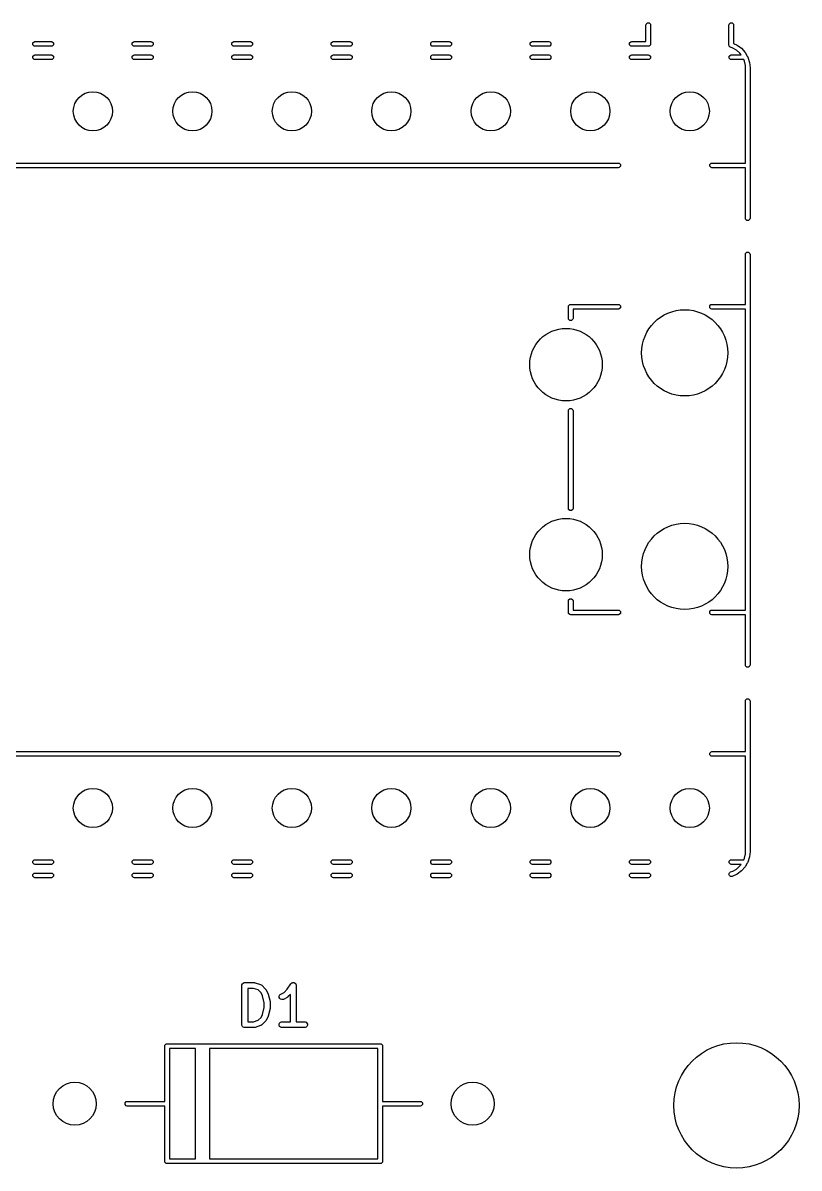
# Model space of a CAD drawing. Extents: x 90.4 to 161.7, y -143.1 to -81.8.
# Drawn here: x 140.83 to 160.65, y -141.37 to -112.15 of the extents above; entities that cross this region are included whole.
import ezdxf

# ---------------------------------------------------------------- set-up
doc = ezdxf.new("R2010")
doc.units = 0
doc.layers.add('BLACK', color=7, linetype='CONTINUOUS')

msp = doc.modelspace()

# ---------------------------------------------------------------- linework, layer by layer
at = {"layer": 'BLACK', "linetype": 'CONTINUOUS'}
for p, q in [((156.735761, -112.200939), (156.740328, -112.177978)), ((156.735761, -112.620939), (156.735761, -112.200939)), ((156.740328, -112.177978), (156.7728, -112.145506)), ((156.7728, -112.145506), (156.818722, -112.145506)), ((156.818722, -112.145506), (156.851194, -112.177978)), ((156.851194, -112.177978), (156.855761, -112.200939)), ((156.855761, -112.200939), (156.855761, -112.680939)), ((158.855761, -112.200939), (158.860328, -112.177978)), ((158.855761, -112.711263), (158.855761, -112.200939)), ((158.860328, -112.177978), (158.8928, -112.145506)), ((158.8928, -112.145506), (158.938722, -112.145506)), ((158.938722, -112.145506), (158.971194, -112.177978)), ((158.971194, -112.177978), (158.975761, -112.200939)), ((158.975761, -112.200939), (158.975761, -112.672761)), ((141.080328, -112.657978), (141.1128, -112.625506)), ((141.080328, -112.7039), (141.080328, -112.657978)), ((141.1128, -112.736372), (141.080328, -112.7039)), ((141.1128, -112.625506), (141.135761, -112.620939)), ((141.135761, -112.740939), (141.1128, -112.736372)), ((141.135761, -112.620939), (141.555761, -112.620939)), ((141.555761, -112.740939), (141.135761, -112.740939)), ((141.555761, -112.620939), (141.578722, -112.625506)), ((141.578722, -112.736372), (141.555761, -112.740939)), ((141.578722, -112.625506), (141.611194, -112.657978)), ((141.611194, -112.7039), (141.578722, -112.736372)), ((141.611194, -112.657978), (141.611194, -112.7039)), ((143.620328, -112.657978), (143.6528, -112.625506)), ((143.620328, -112.7039), (143.620328, -112.657978)), ((143.6528, -112.736372), (143.620328, -112.7039)), ((143.6528, -112.625506), (143.675761, -112.620939)), ((143.675761, -112.740939), (143.6528, -112.736372)), ((143.675761, -112.620939), (144.095761, -112.620939)), ((144.095761, -112.740939), (143.675761, -112.740939)), ((144.095761, -112.620939), (144.118722, -112.625506)), ((144.118722, -112.736372), (144.095761, -112.740939)), ((144.118722, -112.625506), (144.151194, -112.657978)), ((144.151194, -112.7039), (144.118722, -112.736372)), ((144.151194, -112.657978), (144.151194, -112.7039)), ((146.160328, -112.657978), (146.1928, -112.625506)), ((146.160328, -112.7039), (146.160328, -112.657978)), ((146.1928, -112.736372), (146.160328, -112.7039)), ((146.1928, -112.625506), (146.215761, -112.620939)), ((146.215761, -112.740939), (146.1928, -112.736372)), ((146.215761, -112.620939), (146.635761, -112.620939)), ((146.635761, -112.740939), (146.215761, -112.740939)), ((146.635761, -112.620939), (146.658722, -112.625506)), ((146.658722, -112.736372), (146.635761, -112.740939)), ((146.658722, -112.625506), (146.691194, -112.657978)), ((146.691194, -112.7039), (146.658722, -112.736372)), ((146.691194, -112.657978), (146.691194, -112.7039)), ((148.700328, -112.657978), (148.7328, -112.625506)), ((148.700328, -112.7039), (148.700328, -112.657978)), ((148.7328, -112.736372), (148.700328, -112.7039)), ((148.7328, -112.625506), (148.755761, -112.620939)), ((148.755761, -112.740939), (148.7328, -112.736372)), ((148.755761, -112.620939), (149.175761, -112.620939)), ((149.175761, -112.740939), (148.755761, -112.740939)), ((149.175761, -112.620939), (149.198722, -112.625506)), ((149.198722, -112.736372), (149.175761, -112.740939)), ((149.198722, -112.625506), (149.231194, -112.657978)), ((149.231194, -112.7039), (149.198722, -112.736372)), ((149.231194, -112.657978), (149.231194, -112.7039)), ((151.240328, -112.657978), (151.2728, -112.625506)), ((151.240328, -112.7039), (151.240328, -112.657978)), ((151.2728, -112.736372), (151.240328, -112.7039)), ((151.2728, -112.625506), (151.295761, -112.620939)), ((151.295761, -112.740939), (151.2728, -112.736372)), ((151.295761, -112.620939), (151.715761, -112.620939)), ((151.715761, -112.740939), (151.295761, -112.740939)), ((151.715761, -112.620939), (151.738722, -112.625506)), ((151.738722, -112.736372), (151.715761, -112.740939)), ((151.738722, -112.625506), (151.771194, -112.657978)), ((151.771194, -112.7039), (151.738722, -112.736372)), ((151.771194, -112.657978), (151.771194, -112.7039)), ((153.780328, -112.657978), (153.8128, -112.625506)), ((153.780328, -112.7039), (153.780328, -112.657978)), ((153.8128, -112.736372), (153.780328, -112.7039)), ((153.8128, -112.625506), (153.835761, -112.620939)), ((153.835761, -112.740939), (153.8128, -112.736372)), ((153.835761, -112.620939), (154.255761, -112.620939)), ((154.255761, -112.740939), (153.835761, -112.740939)), ((154.255761, -112.620939), (154.278722, -112.625506)), ((154.278722, -112.736372), (154.255761, -112.740939)), ((154.278722, -112.625506), (154.311194, -112.657978)), ((154.311194, -112.7039), (154.278722, -112.736372)), ((154.311194, -112.657978), (154.311194, -112.7039)), ((156.320328, -112.657978), (156.3528, -112.625506)), ((156.320328, -112.7039), (156.320328, -112.657978)), ((156.3528, -112.736372), (156.320328, -112.7039)), ((156.3528, -112.625506), (156.375761, -112.620939)), ((156.375761, -112.740939), (156.3528, -112.736372)), ((156.375761, -112.620939), (156.735761, -112.620939)), ((156.795761, -112.740939), (156.375761, -112.740939)), ((156.818722, -112.736372), (156.795761, -112.740939)), ((156.851194, -112.7039), (156.818722, -112.736372)), ((156.855761, -112.680939), (156.851194, -112.7039)), ((158.860328, -112.734224), (158.855761, -112.711263)), ((158.864572, -112.738468), (158.860328, -112.734224)), ((158.867127, -112.746402), (158.864572, -112.738468)), ((158.887092, -112.760988), (158.867127, -112.746402)), ((158.8928, -112.766696), (158.887092, -112.760988)), ((158.894905, -112.766696), (158.8928, -112.766696)), ((158.897069, -112.768277), (158.894905, -112.766696)), ((158.897069, -112.768278), (158.897069, -112.768277)), ((158.951894, -112.786238), (158.897069, -112.768278)), ((159.051693, -112.844148), (158.951894, -112.786238)), ((158.975761, -112.672761), (159.062014, -112.711413)), ((159.062014, -112.711413), (159.174941, -112.793796)), ((159.174941, -112.793796), (159.268319, -112.897816)), ((141.080328, -112.997978), (141.1128, -112.965506)), ((141.080328, -113.0439), (141.080328, -112.997978)), ((141.1128, -113.076372), (141.080328, -113.0439)), ((141.1128, -112.965506), (141.135761, -112.960939)), ((141.135761, -113.080939), (141.1128, -113.076372)), ((141.135761, -112.960939), (141.555761, -112.960939)), ((141.555761, -113.080939), (141.135761, -113.080939)), ((141.555761, -112.960939), (141.578722, -112.965506)), ((141.578722, -113.076372), (141.555761, -113.080939)), ((141.578722, -112.965506), (141.611194, -112.997978)), ((141.611194, -113.0439), (141.578722, -113.076372)), ((141.611194, -112.997978), (141.611194, -113.0439)), ((143.620328, -112.997978), (143.6528, -112.965506)), ((143.620328, -113.0439), (143.620328, -112.997978)), ((143.6528, -113.076372), (143.620328, -113.0439)), ((143.6528, -112.965506), (143.675761, -112.960939)), ((143.675761, -113.080939), (143.6528, -113.076372)), ((143.675761, -112.960939), (144.095761, -112.960939)), ((144.095761, -113.080939), (143.675761, -113.080939)), ((144.095761, -112.960939), (144.118722, -112.965506)), ((144.118722, -113.076372), (144.095761, -113.080939)), ((144.118722, -112.965506), (144.151194, -112.997978)), ((144.151194, -113.0439), (144.118722, -113.076372)), ((144.151194, -112.997978), (144.151194, -113.0439)), ((146.160328, -112.997978), (146.1928, -112.965506)), ((146.160328, -113.0439), (146.160328, -112.997978)), ((146.1928, -113.076372), (146.160328, -113.0439)), ((146.1928, -112.965506), (146.215761, -112.960939)), ((146.215761, -113.080939), (146.1928, -113.076372)), ((146.215761, -112.960939), (146.635761, -112.960939)), ((146.635761, -113.080939), (146.215761, -113.080939)), ((146.635761, -112.960939), (146.658722, -112.965506)), ((146.658722, -113.076372), (146.635761, -113.080939)), ((146.658722, -112.965506), (146.691194, -112.997978)), ((146.691194, -113.0439), (146.658722, -113.076372)), ((146.691194, -112.997978), (146.691194, -113.0439)), ((148.700328, -112.997978), (148.7328, -112.965506)), ((148.700328, -113.0439), (148.700328, -112.997978)), ((148.7328, -113.076372), (148.700328, -113.0439)), ((148.7328, -112.965506), (148.755761, -112.960939)), ((148.755761, -113.080939), (148.7328, -113.076372)), ((148.755761, -112.960939), (149.175761, -112.960939)), ((149.175761, -113.080939), (148.755761, -113.080939)), ((149.175761, -112.960939), (149.198722, -112.965506)), ((149.198722, -113.076372), (149.175761, -113.080939)), ((149.198722, -112.965506), (149.231194, -112.997978)), ((149.231194, -113.0439), (149.198722, -113.076372)), ((149.231194, -112.997978), (149.231194, -113.0439)), ((151.240328, -112.997978), (151.2728, -112.965506)), ((151.240328, -113.0439), (151.240328, -112.997978)), ((151.2728, -113.076372), (151.240328, -113.0439)), ((151.2728, -112.965506), (151.295761, -112.960939)), ((151.295761, -113.080939), (151.2728, -113.076372)), ((151.295761, -112.960939), (151.715761, -112.960939)), ((151.715761, -113.080939), (151.295761, -113.080939)), ((151.715761, -112.960939), (151.738722, -112.965506)), ((151.738722, -113.076372), (151.715761, -113.080939)), ((151.738722, -112.965506), (151.771194, -112.997978)), ((151.771194, -113.0439), (151.738722, -113.076372)), ((151.771194, -112.997978), (151.771194, -113.0439)), ((153.780328, -112.997978), (153.8128, -112.965506)), ((153.780328, -113.0439), (153.780328, -112.997978)), ((153.8128, -113.076372), (153.780328, -113.0439)), ((153.8128, -112.965506), (153.835761, -112.960939)), ((153.835761, -113.080939), (153.8128, -113.076372)), ((153.835761, -112.960939), (154.255761, -112.960939)), ((154.255761, -113.080939), (153.835761, -113.080939)), ((154.255761, -112.960939), (154.278722, -112.965506)), ((154.278722, -113.076372), (154.255761, -113.080939)), ((154.278722, -112.965506), (154.311194, -112.997978)), ((154.311194, -113.0439), (154.278722, -113.076372)), ((154.311194, -112.997978), (154.311194, -113.0439)), ((156.320328, -112.997978), (156.3528, -112.965506)), ((156.320328, -113.0439), (156.320328, -112.997978)), ((156.3528, -113.076372), (156.320328, -113.0439)), ((156.3528, -112.965506), (156.375761, -112.960939)), ((156.375761, -113.080939), (156.3528, -113.076372)), ((156.375761, -112.960939), (156.795761, -112.960939)), ((156.795761, -113.080939), (156.375761, -113.080939)), ((156.795761, -112.960939), (156.818722, -112.965506)), ((156.818722, -113.076372), (156.795761, -113.080939)), ((156.818722, -112.965506), (156.851194, -112.997978)), ((156.851194, -113.0439), (156.818722, -113.076372)), ((156.851194, -112.997978), (156.851194, -113.0439)), ((158.860265, -112.997978), (158.892737, -112.965506)), ((158.860265, -113.0439), (158.860265, -112.997978)), ((158.892737, -113.076372), (158.860265, -113.0439)), ((158.892737, -112.965506), (158.915698, -112.960939)), ((158.915698, -113.080939), (158.892737, -113.076372)), ((158.915698, -112.960939), (159.165883, -112.960939)), ((159.234331, -113.080939), (158.915698, -113.080939)), ((159.137307, -112.921503), (159.051693, -112.844148)), ((159.165883, -112.960939), (159.137307, -112.921503)), ((159.251854, -113.120382), (159.234331, -113.080939)), ((159.268319, -112.897816), (159.32304, -112.992824)), ((159.32304, -112.992824), (159.328194, -112.997978)), ((159.328194, -112.997978), (159.328194, -113.001772)), ((159.328194, -113.001772), (159.338085, -113.018945)), ((159.338085, -113.018945), (159.381202, -113.151913)), ((159.275803, -113.233253), (159.251854, -113.120382)), ((159.275761, -113.290939), (159.275796, -113.290762)), ((159.275761, -115.720939), (159.275761, -113.290939)), ((159.275796, -113.290762), (159.275803, -113.233253)), ((159.381202, -113.151913), (159.395796, -113.290933)), ((159.395761, -113.290933), (159.39576, -113.290935)), ((159.39576, -113.290935), (159.395761, -113.290939)), ((159.395796, -113.290933), (159.395761, -113.290933)), ((159.395761, -113.290939), (159.395761, -115.780939)), ((111.422241, -115.720939), (156.029281, -115.720939)), ((156.029281, -115.720939), (156.052242, -115.725506)), ((156.052242, -115.725506), (156.084714, -115.757978)), ((158.366808, -115.757978), (158.39928, -115.725506)), ((158.39928, -115.725506), (158.422241, -115.720939)), ((158.422241, -115.720939), (159.275761, -115.720939)), ((156.029281, -115.840939), (111.422241, -115.840939)), ((156.052242, -115.836372), (156.029281, -115.840939)), ((156.084714, -115.8039), (156.052242, -115.836372)), ((156.084714, -115.757978), (156.084714, -115.8039)), ((158.366808, -115.8039), (158.366808, -115.757978)), ((158.39928, -115.836372), (158.366808, -115.8039)), ((158.422241, -115.840939), (158.39928, -115.836372)), ((159.275761, -115.840939), (158.422241, -115.840939)), ((159.275761, -117.128879), (159.275761, -115.840939)), ((159.395761, -115.780939), (159.395761, -117.128879)), ((159.280328, -117.15184), (159.275761, -117.128879)), ((159.3128, -117.184312), (159.280328, -117.15184)), ((159.358722, -117.184312), (159.3128, -117.184312)), ((159.391194, -117.15184), (159.358722, -117.184312)), ((159.395761, -117.128879), (159.391194, -117.15184)), ((159.275761, -118.053), (159.280328, -118.030039)), ((159.275761, -119.055939), (159.275761, -118.053)), ((159.280328, -118.030039), (159.3128, -117.997567)), ((159.3128, -117.997567), (159.358722, -117.997567)), ((159.358722, -117.997567), (159.391194, -118.030039)), ((159.391194, -118.030039), (159.395761, -118.053)), ((159.395761, -118.053), (159.395761, -119.055939)), ((159.275761, -119.330939), (159.275761, -119.055939)), ((159.395761, -119.055939), (159.395761, -127.525939)), ((154.755761, -119.390939), (154.760328, -119.367978)), ((154.755761, -119.687029), (154.755761, -119.390939)), ((154.760328, -119.367978), (154.7928, -119.335506)), ((154.7928, -119.335506), (154.815761, -119.330939)), ((154.815761, -119.330939), (156.031761, -119.330939)), ((156.031761, -119.450939), (154.875761, -119.450939)), ((154.875761, -119.450939), (154.875761, -119.687029)), ((156.031761, -119.330939), (156.054722, -119.335506)), ((156.054722, -119.446372), (156.031761, -119.450939)), ((156.054722, -119.335506), (156.087194, -119.367978)), ((156.087194, -119.4139), (156.054722, -119.446372)), ((156.087194, -119.367978), (156.087194, -119.4139)), ((158.364328, -119.367978), (158.3968, -119.335506)), ((158.364328, -119.4139), (158.364328, -119.367978)), ((158.3968, -119.446372), (158.364328, -119.4139)), ((158.3968, -119.335506), (158.419761, -119.330939)), ((158.419761, -119.450939), (158.3968, -119.446372)), ((158.419761, -119.330939), (159.275761, -119.330939)), ((159.275761, -119.450939), (158.419761, -119.450939)), ((159.275761, -127.130939), (159.275761, -119.450939)), ((154.760328, -119.70999), (154.755761, -119.687029)), ((154.7928, -119.742462), (154.760328, -119.70999)), ((154.838722, -119.742462), (154.7928, -119.742462)), ((154.871194, -119.70999), (154.838722, -119.742462)), ((154.875761, -119.687029), (154.871194, -119.70999)), ((154.755761, -122.044849), (154.760328, -122.021888)), ((154.755761, -124.537029), (154.755761, -122.044849)), ((154.760328, -122.021888), (154.7928, -121.989416)), ((154.7928, -121.989416), (154.838722, -121.989416)), ((154.838722, -121.989416), (154.871194, -122.021888)), ((154.871194, -122.021888), (154.875761, -122.044849)), ((154.875761, -122.044849), (154.875761, -124.537029)), ((154.760328, -124.55999), (154.755761, -124.537029)), ((154.7928, -124.592462), (154.760328, -124.55999)), ((154.838722, -124.592462), (154.7928, -124.592462)), ((154.871194, -124.55999), (154.838722, -124.592462)), ((154.875761, -124.537029), (154.871194, -124.55999)), ((154.755761, -126.894849), (154.760328, -126.871888)), ((154.755761, -127.190939), (154.755761, -126.894849)), ((154.760328, -126.871888), (154.7928, -126.839416)), ((154.7928, -126.839416), (154.838722, -126.839416)), ((154.838722, -126.839416), (154.871194, -126.871888)), ((154.871194, -126.871888), (154.875761, -126.894849)), ((154.875761, -126.894849), (154.875761, -127.130939)), ((154.760328, -127.2139), (154.755761, -127.190939)), ((154.7928, -127.246372), (154.760328, -127.2139)), ((154.815761, -127.250939), (154.7928, -127.246372)), ((156.031761, -127.250939), (154.815761, -127.250939)), ((154.875761, -127.130939), (156.031761, -127.130939)), ((156.031761, -127.130939), (156.054722, -127.135506)), ((156.054722, -127.246372), (156.031761, -127.250939)), ((156.054722, -127.135506), (156.087194, -127.167978)), ((156.087194, -127.2139), (156.054722, -127.246372)), ((156.087194, -127.167978), (156.087194, -127.2139)), ((158.364328, -127.167978), (158.3968, -127.135506)), ((158.364328, -127.2139), (158.364328, -127.167978)), ((158.3968, -127.246372), (158.364328, -127.2139)), ((158.3968, -127.135506), (158.419761, -127.130939)), ((158.419761, -127.250939), (158.3968, -127.246372)), ((158.419761, -127.130939), (159.275761, -127.130939)), ((159.275761, -127.250939), (158.419761, -127.250939)), ((159.275761, -127.525939), (159.275761, -127.250939)), ((159.275761, -128.528878), (159.275761, -127.525939)), ((159.395761, -127.525939), (159.395761, -128.528878)), ((159.280328, -128.551839), (159.275761, -128.528878)), ((159.3128, -128.584311), (159.280328, -128.551839)), ((159.358722, -128.584311), (159.3128, -128.584311)), ((159.391194, -128.551839), (159.358722, -128.584311)), ((159.395761, -128.528878), (159.391194, -128.551839)), ((159.275761, -129.453), (159.280328, -129.430039)), ((159.275761, -130.740939), (159.275761, -129.453)), ((159.280328, -129.430039), (159.3128, -129.397567)), ((159.3128, -129.397567), (159.358722, -129.397567)), ((159.358722, -129.397567), (159.391194, -129.430039)), ((159.391194, -129.430039), (159.395761, -129.453)), ((159.395761, -129.453), (159.395761, -130.800939)), ((111.422241, -130.740939), (156.029281, -130.740939)), ((156.029281, -130.860939), (111.422241, -130.860939)), ((156.029281, -130.740939), (156.052242, -130.745506)), ((156.052242, -130.856372), (156.029281, -130.860939)), ((156.052242, -130.745506), (156.084714, -130.777978)), ((156.084714, -130.8239), (156.052242, -130.856372)), ((156.084714, -130.777978), (156.084714, -130.8239)), ((158.366808, -130.777978), (158.39928, -130.745506)), ((158.366808, -130.8239), (158.366808, -130.777978)), ((158.39928, -130.856372), (158.366808, -130.8239)), ((158.39928, -130.745506), (158.422241, -130.740939)), ((158.422241, -130.860939), (158.39928, -130.856372)), ((158.422241, -130.740939), (159.275761, -130.740939)), ((159.275761, -130.860939), (158.422241, -130.860939)), ((159.275761, -133.290935), (159.275761, -130.860939)), ((159.395761, -130.800939), (159.395761, -133.290939)), ((141.080328, -133.537978), (141.1128, -133.505506)), ((141.080328, -133.5839), (141.080328, -133.537978)), ((141.1128, -133.505506), (141.135761, -133.500939)), ((141.135761, -133.500939), (141.555761, -133.500939)), ((141.555761, -133.500939), (141.578722, -133.505506)), ((141.578722, -133.505506), (141.611194, -133.537978)), ((141.611194, -133.537978), (141.611194, -133.5839)), ((143.620328, -133.537978), (143.6528, -133.505506)), ((143.620328, -133.5839), (143.620328, -133.537978)), ((143.6528, -133.505506), (143.675761, -133.500939)), ((143.675761, -133.500939), (144.095761, -133.500939)), ((144.095761, -133.500939), (144.118722, -133.505506)), ((144.118722, -133.505506), (144.151194, -133.537978)), ((144.151194, -133.537978), (144.151194, -133.5839)), ((146.160328, -133.537978), (146.1928, -133.505506)), ((146.160328, -133.5839), (146.160328, -133.537978)), ((146.1928, -133.505506), (146.215761, -133.500939)), ((146.215761, -133.500939), (146.635761, -133.500939)), ((146.635761, -133.500939), (146.658722, -133.505506)), ((146.658722, -133.505506), (146.691194, -133.537978)), ((146.691194, -133.537978), (146.691194, -133.5839)), ((148.700328, -133.537978), (148.7328, -133.505506)), ((148.700328, -133.5839), (148.700328, -133.537978)), ((148.7328, -133.505506), (148.755761, -133.500939)), ((148.755761, -133.500939), (149.175761, -133.500939)), ((149.175761, -133.500939), (149.198722, -133.505506)), ((149.198722, -133.505506), (149.231194, -133.537978)), ((149.231194, -133.537978), (149.231194, -133.5839)), ((151.240328, -133.537978), (151.2728, -133.505506)), ((151.240328, -133.5839), (151.240328, -133.537978)), ((151.2728, -133.505506), (151.295761, -133.500939)), ((151.295761, -133.500939), (151.715761, -133.500939)), ((151.715761, -133.500939), (151.738722, -133.505506)), ((151.738722, -133.505506), (151.771194, -133.537978)), ((151.771194, -133.537978), (151.771194, -133.5839)), ((153.780328, -133.537978), (153.8128, -133.505506)), ((153.780328, -133.5839), (153.780328, -133.537978)), ((153.8128, -133.505506), (153.835761, -133.500939)), ((153.835761, -133.500939), (154.255761, -133.500939)), ((154.255761, -133.500939), (154.278722, -133.505506)), ((154.278722, -133.505506), (154.311194, -133.537978)), ((154.311194, -133.537978), (154.311194, -133.5839)), ((156.320328, -133.537978), (156.3528, -133.505506)), ((156.320328, -133.5839), (156.320328, -133.537978)), ((156.3528, -133.505506), (156.375761, -133.500939)), ((156.375761, -133.500939), (156.795761, -133.500939)), ((156.795761, -133.500939), (156.818722, -133.505506)), ((156.818722, -133.505506), (156.851194, -133.537978)), ((156.851194, -133.537978), (156.851194, -133.5839)), ((158.860265, -133.537978), (158.892737, -133.505506)), ((158.860265, -133.5839), (158.860265, -133.537978)), ((158.892737, -133.505506), (158.915698, -133.500939)), ((158.915698, -133.500939), (159.234292, -133.500939)), ((159.234292, -133.500939), (159.251819, -133.461493)), ((159.251819, -133.461493), (159.275769, -133.348626)), ((159.275769, -133.348626), (159.275761, -133.290935)), ((159.381169, -133.429966), (159.338046, -133.562935)), ((159.395761, -133.290943), (159.381169, -133.429966)), ((159.395761, -133.290939), (159.39576, -133.290941)), ((159.39576, -133.290941), (159.395761, -133.290943)), ((141.1128, -133.616372), (141.080328, -133.5839)), ((141.080328, -133.877978), (141.1128, -133.845506)), ((141.135761, -133.620939), (141.1128, -133.616372)), ((141.1128, -133.845506), (141.135761, -133.840939)), ((141.555761, -133.620939), (141.135761, -133.620939)), ((141.135761, -133.840939), (141.555761, -133.840939)), ((141.578722, -133.616372), (141.555761, -133.620939)), ((141.555761, -133.840939), (141.578722, -133.845506)), ((141.611194, -133.5839), (141.578722, -133.616372)), ((141.578722, -133.845506), (141.611194, -133.877978)), ((143.6528, -133.616372), (143.620328, -133.5839)), ((143.620328, -133.877978), (143.6528, -133.845506)), ((143.675761, -133.620939), (143.6528, -133.616372)), ((143.6528, -133.845506), (143.675761, -133.840939)), ((144.095761, -133.620939), (143.675761, -133.620939)), ((143.675761, -133.840939), (144.095761, -133.840939)), ((144.118722, -133.616372), (144.095761, -133.620939)), ((144.095761, -133.840939), (144.118722, -133.845506)), ((144.151194, -133.5839), (144.118722, -133.616372)), ((144.118722, -133.845506), (144.151194, -133.877978)), ((146.1928, -133.616372), (146.160328, -133.5839)), ((146.160328, -133.877978), (146.1928, -133.845506)), ((146.215761, -133.620939), (146.1928, -133.616372)), ((146.1928, -133.845506), (146.215761, -133.840939)), ((146.635761, -133.620939), (146.215761, -133.620939)), ((146.215761, -133.840939), (146.635761, -133.840939)), ((146.658722, -133.616372), (146.635761, -133.620939)), ((146.635761, -133.840939), (146.658722, -133.845506)), ((146.691194, -133.5839), (146.658722, -133.616372)), ((146.658722, -133.845506), (146.691194, -133.877978)), ((148.7328, -133.616372), (148.700328, -133.5839)), ((148.700328, -133.877978), (148.7328, -133.845506)), ((148.755761, -133.620939), (148.7328, -133.616372)), ((148.7328, -133.845506), (148.755761, -133.840939)), ((149.175761, -133.620939), (148.755761, -133.620939)), ((148.755761, -133.840939), (149.175761, -133.840939)), ((149.198722, -133.616372), (149.175761, -133.620939)), ((149.175761, -133.840939), (149.198722, -133.845506)), ((149.231194, -133.5839), (149.198722, -133.616372)), ((149.198722, -133.845506), (149.231194, -133.877978)), ((151.2728, -133.616372), (151.240328, -133.5839)), ((151.240328, -133.877978), (151.2728, -133.845506)), ((151.295761, -133.620939), (151.2728, -133.616372)), ((151.2728, -133.845506), (151.295761, -133.840939)), ((151.715761, -133.620939), (151.295761, -133.620939)), ((151.295761, -133.840939), (151.715761, -133.840939)), ((151.738722, -133.616372), (151.715761, -133.620939)), ((151.715761, -133.840939), (151.738722, -133.845506)), ((151.771194, -133.5839), (151.738722, -133.616372)), ((151.738722, -133.845506), (151.771194, -133.877978)), ((153.8128, -133.616372), (153.780328, -133.5839)), ((153.780328, -133.877978), (153.8128, -133.845506)), ((153.835761, -133.620939), (153.8128, -133.616372)), ((153.8128, -133.845506), (153.835761, -133.840939)), ((154.255761, -133.620939), (153.835761, -133.620939)), ((153.835761, -133.840939), (154.255761, -133.840939)), ((154.278722, -133.616372), (154.255761, -133.620939)), ((154.255761, -133.840939), (154.278722, -133.845506)), ((154.311194, -133.5839), (154.278722, -133.616372)), ((154.278722, -133.845506), (154.311194, -133.877978)), ((156.3528, -133.616372), (156.320328, -133.5839)), ((156.320328, -133.877978), (156.3528, -133.845506)), ((156.375761, -133.620939), (156.3528, -133.616372)), ((156.3528, -133.845506), (156.375761, -133.840939)), ((156.795761, -133.620939), (156.375761, -133.620939)), ((156.375761, -133.840939), (156.795761, -133.840939)), ((156.818722, -133.616372), (156.795761, -133.620939)), ((156.795761, -133.840939), (156.818722, -133.845506)), ((156.851194, -133.5839), (156.818722, -133.616372)), ((156.818722, -133.845506), (156.851194, -133.877978)), ((158.855698, -133.870759), (158.867073, -133.835464)), ((158.892737, -133.616372), (158.860265, -133.5839)), ((158.867073, -133.835464), (158.89702, -133.813596)), ((158.915698, -133.620939), (158.892737, -133.616372)), ((158.897, -133.813535), (158.951828, -133.795587)), ((158.89702, -133.813596), (158.897, -133.813535)), ((159.165829, -133.620939), (158.915698, -133.620939)), ((158.951828, -133.795587), (159.051636, -133.737699)), ((159.051636, -133.737699), (159.137259, -133.660359)), ((159.174876, -133.788071), (159.061932, -133.870437)), ((159.137259, -133.660359), (159.165829, -133.620939)), ((159.268269, -133.684061), (159.174876, -133.788071)), ((159.322944, -133.589149), (159.268269, -133.684061)), ((159.328194, -133.5839), (159.322944, -133.589149)), ((159.338046, -133.562935), (159.328194, -133.580037)), ((159.328194, -133.580037), (159.328194, -133.5839)), ((141.080328, -133.9239), (141.080328, -133.877978)), ((141.1128, -133.956372), (141.080328, -133.9239)), ((141.135761, -133.960939), (141.1128, -133.956372)), ((141.555761, -133.960939), (141.135761, -133.960939)), ((141.578722, -133.956372), (141.555761, -133.960939)), ((141.611194, -133.9239), (141.578722, -133.956372)), ((141.611194, -133.877978), (141.611194, -133.9239)), ((143.620328, -133.9239), (143.620328, -133.877978)), ((143.6528, -133.956372), (143.620328, -133.9239)), ((143.675761, -133.960939), (143.6528, -133.956372)), ((144.095761, -133.960939), (143.675761, -133.960939)), ((144.118722, -133.956372), (144.095761, -133.960939)), ((144.151194, -133.9239), (144.118722, -133.956372)), ((144.151194, -133.877978), (144.151194, -133.9239)), ((146.160328, -133.9239), (146.160328, -133.877978)), ((146.1928, -133.956372), (146.160328, -133.9239)), ((146.215761, -133.960939), (146.1928, -133.956372)), ((146.635761, -133.960939), (146.215761, -133.960939)), ((146.658722, -133.956372), (146.635761, -133.960939)), ((146.691194, -133.9239), (146.658722, -133.956372)), ((146.691194, -133.877978), (146.691194, -133.9239)), ((148.700328, -133.9239), (148.700328, -133.877978)), ((148.7328, -133.956372), (148.700328, -133.9239)), ((148.755761, -133.960939), (148.7328, -133.956372)), ((149.175761, -133.960939), (148.755761, -133.960939)), ((149.198722, -133.956372), (149.175761, -133.960939)), ((149.231194, -133.9239), (149.198722, -133.956372)), ((149.231194, -133.877978), (149.231194, -133.9239)), ((151.240328, -133.9239), (151.240328, -133.877978)), ((151.2728, -133.956372), (151.240328, -133.9239)), ((151.295761, -133.960939), (151.2728, -133.956372)), ((151.715761, -133.960939), (151.295761, -133.960939)), ((151.738722, -133.956372), (151.715761, -133.960939)), ((151.771194, -133.9239), (151.738722, -133.956372)), ((151.771194, -133.877978), (151.771194, -133.9239)), ((153.780328, -133.9239), (153.780328, -133.877978)), ((153.8128, -133.956372), (153.780328, -133.9239)), ((153.835761, -133.960939), (153.8128, -133.956372)), ((154.255761, -133.960939), (153.835761, -133.960939)), ((154.278722, -133.956372), (154.255761, -133.960939)), ((154.311194, -133.9239), (154.278722, -133.956372)), ((154.311194, -133.877978), (154.311194, -133.9239)), ((156.320328, -133.9239), (156.320328, -133.877978)), ((156.3528, -133.956372), (156.320328, -133.9239)), ((156.375761, -133.960939), (156.3528, -133.956372)), ((156.795761, -133.960939), (156.375761, -133.960939)), ((156.818722, -133.956372), (156.795761, -133.960939)), ((156.851194, -133.9239), (156.818722, -133.956372)), ((156.851194, -133.877978), (156.851194, -133.9239)), ((158.867242, -133.905998), (158.855698, -133.870759)), ((158.897294, -133.927723), (158.867242, -133.905998)), ((158.934376, -133.927634), (158.897294, -133.927723)), ((159.061932, -133.870437), (158.934356, -133.927573)), ((158.934356, -133.927573), (158.934376, -133.927634)), ((146.418357, -136.711395), (146.419798, -136.696763)), ((146.418357, -137.711395), (146.418357, -136.711395)), ((146.419798, -136.696763), (146.430997, -136.669727)), ((146.430997, -136.669727), (146.451689, -136.649035)), ((146.451689, -136.649035), (146.478725, -136.637836)), ((146.478725, -136.637836), (146.493357, -136.636395)), ((146.493357, -136.636395), (146.731452, -136.636395)), ((146.731452, -136.636395), (146.738857, -136.637124)), ((146.738857, -136.637124), (146.740832, -136.636984)), ((146.740832, -136.636984), (146.743429, -136.637574)), ((146.743429, -136.637574), (146.746084, -136.637836)), ((146.746084, -136.637836), (146.747915, -136.638594)), ((146.747915, -136.638594), (146.755169, -136.640244)), ((146.755169, -136.640244), (146.898026, -136.687863)), ((146.898026, -136.687863), (146.911451, -136.693857)), ((146.911451, -136.693857), (146.913486, -136.695622)), ((146.913486, -136.695622), (146.915977, -136.696654)), ((146.915977, -136.696654), (146.927342, -136.705981)), ((146.927342, -136.705981), (147.02258, -136.801219)), ((147.577928, -136.806472), (147.669048, -136.669792)), ((147.669048, -136.669792), (147.669082, -136.669749)), ((147.669082, -136.669749), (147.669092, -136.669727)), ((147.669092, -136.669727), (147.669143, -136.669675)), ((147.669143, -136.669675), (147.678364, -136.658417)), ((147.678364, -136.658417), (147.684533, -136.654285)), ((147.684533, -136.654285), (147.689784, -136.649035)), ((147.689784, -136.649035), (147.696573, -136.646222)), ((147.696573, -136.646222), (147.702679, -136.642134)), ((147.702679, -136.642134), (147.709959, -136.640677)), ((147.709959, -136.640677), (147.71682, -136.637836)), ((147.71682, -136.637836), (147.724168, -136.637836)), ((147.724168, -136.637836), (147.731373, -136.636395)), ((147.731373, -136.636395), (147.738657, -136.637836)), ((147.738657, -136.637836), (147.746084, -136.637836)), ((147.746084, -136.637836), (147.752872, -136.640648)), ((147.752872, -136.640648), (147.760081, -136.642074)), ((147.760081, -136.642074), (147.76626, -136.646193)), ((147.76626, -136.646193), (147.77312, -136.649035)), ((147.77312, -136.649035), (147.778313, -136.654228)), ((147.778313, -136.654228), (147.78443, -136.658306)), ((147.78443, -136.658306), (147.788563, -136.664478)), ((147.788563, -136.664478), (147.793812, -136.669727)), ((147.793812, -136.669727), (147.796623, -136.676514)), ((147.796623, -136.676514), (147.800713, -136.682621)), ((147.800713, -136.682621), (147.802169, -136.689902)), ((147.802169, -136.689902), (147.805011, -136.696763)), ((147.805011, -136.696763), (147.806436, -136.711239)), ((147.806436, -136.711239), (147.806452, -136.711316)), ((147.806452, -136.711316), (147.806446, -136.711342)), ((147.806446, -136.711342), (147.806452, -136.711395)), ((147.806452, -136.711395), (147.806452, -137.636395)), ((146.719282, -136.786395), (146.568357, -136.786395)), ((146.568357, -136.786395), (146.568357, -137.636395)), ((146.833795, -136.824566), (146.719282, -136.786395)), ((146.907908, -136.898679), (146.833795, -136.824566)), ((146.946401, -136.975666), (146.907908, -136.898679)), ((146.989785, -137.1492), (146.946401, -136.975666)), ((147.02258, -136.801219), (147.0273, -136.806969)), ((147.0273, -136.806969), (147.028797, -136.808268)), ((147.028797, -136.808268), (147.030216, -136.810522)), ((147.030216, -136.810522), (147.031908, -136.812584)), ((147.031908, -136.812584), (147.032666, -136.814416)), ((147.032666, -136.814416), (147.036629, -136.820711)), ((147.036629, -136.820711), (147.084248, -136.915949)), ((147.084248, -136.915949), (147.084657, -136.917018)), ((147.084657, -136.917018), (147.08498, -136.917454)), ((147.08498, -136.917454), (147.087166, -136.923573)), ((147.087166, -136.923573), (147.089503, -136.92968)), ((147.089503, -136.92968), (147.089541, -136.93022)), ((147.089541, -136.93022), (147.089927, -136.9313)), ((147.089927, -136.9313), (147.137546, -137.121776)), ((147.371327, -136.987728), (147.380581, -136.959967)), ((147.373401, -137.016918), (147.371327, -136.987728)), ((147.386488, -137.043093), (147.373401, -137.016918)), ((147.380581, -136.959967), (147.399754, -136.937859)), ((147.408596, -137.062266), (147.386488, -137.043093)), ((147.399754, -136.937859), (147.412197, -136.930027)), ((147.436357, -137.07152), (147.408596, -137.062266)), ((147.412197, -136.930027), (147.496549, -136.887851)), ((147.574517, -137.016572), (147.479279, -137.064191)), ((147.496549, -136.887851), (147.577928, -136.806472)), ((147.580816, -137.012607), (147.574517, -137.016572)), ((147.582644, -137.01185), (147.580816, -137.012607)), ((147.5847, -137.010161), (147.582644, -137.01185)), ((147.58696, -137.00874), (147.5847, -137.010161)), ((147.588259, -137.007241), (147.58696, -137.00874)), ((147.594009, -137.002523), (147.588259, -137.007241)), ((147.656452, -136.94008), (147.594009, -137.002523)), ((147.656452, -137.636395), (147.656452, -136.94008)), ((146.946401, -137.447123), (146.989785, -137.273589)), ((146.989785, -137.273589), (146.989785, -137.1492)), ((147.137546, -137.301013), (147.089927, -137.491489)), ((147.137546, -137.121776), (147.137921, -137.124312)), ((147.137921, -137.298476), (147.137546, -137.301013)), ((147.137921, -137.124312), (147.138344, -137.125334)), ((147.138344, -137.297455), (147.137921, -137.298476)), ((147.138344, -137.125334), (147.138886, -137.130846)), ((147.138886, -137.291942), (147.138344, -137.297455)), ((147.138886, -137.130846), (147.139696, -137.13632)), ((147.139696, -137.286469), (147.138886, -137.291942)), ((147.139696, -137.13632), (147.139533, -137.137412)), ((147.139533, -137.137412), (147.139785, -137.139966)), ((147.139785, -137.282823), (147.139533, -137.285376)), ((147.139533, -137.285376), (147.139696, -137.286469)), ((147.139785, -137.139966), (147.139785, -137.282823)), ((147.465547, -137.069446), (147.436357, -137.07152)), ((147.479279, -137.064191), (147.465547, -137.069446)), ((146.568357, -137.636395), (146.719282, -137.636395)), ((146.719282, -137.636395), (146.833795, -137.598223)), ((146.833795, -137.598223), (146.907907, -137.52411)), ((146.907907, -137.52411), (146.946401, -137.447123)), ((147.022581, -137.621569), (146.927342, -137.716809)), ((147.027298, -137.61582), (147.022581, -137.621569)), ((147.028797, -137.614521), (147.027298, -137.61582)), ((147.030218, -137.612262), (147.028797, -137.614521)), ((147.031908, -137.610204), (147.030218, -137.612262)), ((147.032665, -137.608374), (147.031908, -137.610204)), ((147.036629, -137.602078), (147.032665, -137.608374)), ((147.084248, -137.50684), (147.036629, -137.602078)), ((147.084657, -137.50577), (147.084248, -137.50684)), ((147.08498, -137.505335), (147.084657, -137.50577)), ((147.087172, -137.499198), (147.08498, -137.505335)), ((147.089503, -137.493109), (147.087172, -137.499198)), ((147.089541, -137.492568), (147.089503, -137.493109)), ((147.089927, -137.491489), (147.089541, -137.492568)), ((147.40407, -137.649035), (147.431106, -137.637836)), ((147.431106, -137.637836), (147.445738, -137.636395)), ((147.445738, -137.636395), (147.656452, -137.636395)), ((147.806452, -137.636395), (148.017166, -137.636395)), ((148.017166, -137.636395), (148.031798, -137.637836)), ((148.031798, -137.637836), (148.058834, -137.649035)), ((146.419798, -137.726027), (146.418357, -137.711395)), ((146.430997, -137.753063), (146.419798, -137.726027)), ((146.451689, -137.773755), (146.430997, -137.753063)), ((146.478725, -137.784954), (146.451689, -137.773755)), ((146.493357, -137.786395), (146.478725, -137.784954)), ((146.731452, -137.786395), (146.493357, -137.786395)), ((146.738857, -137.785665), (146.731452, -137.786395)), ((146.740832, -137.785806), (146.738857, -137.785665)), ((146.743429, -137.785215), (146.740832, -137.785806)), ((146.746084, -137.784954), (146.743429, -137.785215)), ((146.747915, -137.784195), (146.746084, -137.784954)), ((146.755169, -137.782546), (146.747915, -137.784195)), ((146.898026, -137.734927), (146.755169, -137.782546)), ((146.911451, -137.728933), (146.898026, -137.734927)), ((146.913486, -137.727167), (146.911451, -137.728933)), ((146.915977, -137.726136), (146.913486, -137.727167)), ((146.927342, -137.716809), (146.915977, -137.726136)), ((147.372179, -137.696763), (147.383378, -137.669727)), ((147.372179, -137.726027), (147.372179, -137.696763)), ((147.383378, -137.753063), (147.372179, -137.726027)), ((147.383378, -137.669727), (147.40407, -137.649035)), ((147.40407, -137.773755), (147.383378, -137.753063)), ((147.431106, -137.784954), (147.40407, -137.773755)), ((147.445738, -137.786395), (147.431106, -137.784954)), ((148.017166, -137.786395), (147.445738, -137.786395)), ((148.031798, -137.784954), (148.017166, -137.786395)), ((148.058834, -137.773755), (148.031798, -137.784954)), ((148.058834, -137.649035), (148.079526, -137.669727)), ((148.079526, -137.753063), (148.058834, -137.773755)), ((148.079526, -137.669727), (148.090725, -137.696763)), ((148.090725, -137.726027), (148.079526, -137.753063)), ((148.090725, -137.696763), (148.090725, -137.726027)), ((144.456019, -138.233615), (144.488491, -138.201143)), ((144.488491, -138.201143), (144.511452, -138.196576)), ((144.511452, -138.196576), (149.951452, -138.196576)), ((149.951452, -138.196576), (149.974413, -138.201143)), ((149.974413, -138.201143), (150.006885, -138.233615)), ((144.451452, -138.256576), (144.456019, -138.233615)), ((144.451452, -139.666576), (144.451452, -138.256576)), ((144.571452, -138.316576), (144.571452, -141.136576)), ((145.231452, -138.316576), (144.571452, -138.316576)), ((145.231452, -141.136576), (145.231452, -138.316576)), ((145.591452, -138.316576), (145.591452, -141.136576)), ((149.891452, -138.316576), (145.591452, -138.316576)), ((149.891452, -141.136576), (149.891452, -138.316576)), ((150.006885, -138.233615), (150.011452, -138.256576)), ((150.011452, -138.256576), (150.011452, -139.666576)), ((143.436019, -139.703615), (143.468491, -139.671143)), ((143.468491, -139.671143), (143.491452, -139.666576)), ((143.491452, -139.666576), (144.451452, -139.666576)), ((150.011452, -139.666576), (150.971452, -139.666576)), ((150.971452, -139.666576), (150.994413, -139.671143)), ((150.994413, -139.671143), (151.026885, -139.703615)), ((143.436019, -139.749537), (143.436019, -139.703615)), ((143.468491, -139.782009), (143.436019, -139.749537)), ((143.491452, -139.786576), (143.468491, -139.782009)), ((144.451452, -139.786576), (143.491452, -139.786576)), ((144.451452, -141.196576), (144.451452, -139.786576)), ((150.971452, -139.786576), (150.011452, -139.786576)), ((150.011452, -139.786576), (150.011452, -141.196576)), ((150.994413, -139.782009), (150.971452, -139.786576)), ((151.026885, -139.749537), (150.994413, -139.782009)), ((151.026885, -139.703615), (151.026885, -139.749537)), ((144.571452, -141.136576), (145.231452, -141.136576)), ((145.591452, -141.136576), (149.891452, -141.136576)), ((144.456019, -141.219537), (144.451452, -141.196576)), ((144.488491, -141.252009), (144.456019, -141.219537)), ((144.511452, -141.256576), (144.488491, -141.252009)), ((149.951452, -141.256576), (144.511452, -141.256576)), ((149.974413, -141.252009), (149.951452, -141.256576)), ((150.006885, -141.219537), (149.974413, -141.252009)), ((150.011452, -141.196576), (150.006885, -141.219537))]:
    msp.add_line(p, q, dxfattribs=at)
at = {"layer": 'BLACK'}
for centre, radius in [((142.615761, -114.400939), 0.5), ((142.615761, -114.400939), 0.5), ((145.155761, -114.400939), 0.5), ((145.155761, -114.400939), 0.5), ((147.695761, -114.400939), 0.5), ((147.695761, -114.400939), 0.5), ((150.235761, -114.400939), 0.5), ((150.235761, -114.400939), 0.5), ((152.775761, -114.400939), 0.5), ((152.775761, -114.400939), 0.5), ((155.315761, -114.400939), 0.5), ((155.315761, -114.400939), 0.5), ((157.855761, -114.400939), 0.5), ((157.855761, -114.400939), 0.5), ((157.725761, -120.565939), 1.1), ((157.725761, -120.565939), 1.099999), ((154.695761, -120.865939), 0.925), ((154.695761, -120.865939), 0.924999), ((154.695761, -125.715939), 0.925), ((154.695761, -125.715939), 0.924999), ((157.725761, -126.015939), 1.1), ((157.725761, -126.015939), 1.099999), ((142.615761, -132.180939), 0.5), ((142.615761, -132.180939), 0.5), ((145.155761, -132.180939), 0.5), ((145.155761, -132.180939), 0.5), ((147.695761, -132.180939), 0.5), ((147.695761, -132.180939), 0.5), ((150.235761, -132.180939), 0.5), ((150.235761, -132.180939), 0.5), ((152.775761, -132.180939), 0.5), ((152.775761, -132.180939), 0.5), ((155.315761, -132.180939), 0.5), ((155.315761, -132.180939), 0.5), ((157.855761, -132.180939), 0.5), ((157.855761, -132.180939), 0.5), ((159.046628, -139.770272), 1.6), ((159.046628, -139.770272), 1.599999), ((142.151452, -139.726576), 0.55), ((142.151452, -139.726576), 0.55), ((152.311452, -139.726576), 0.55), ((152.311452, -139.726576), 0.55)]:
    msp.add_circle(centre, radius, dxfattribs=at)

doc.saveas('drawing.dxf')
